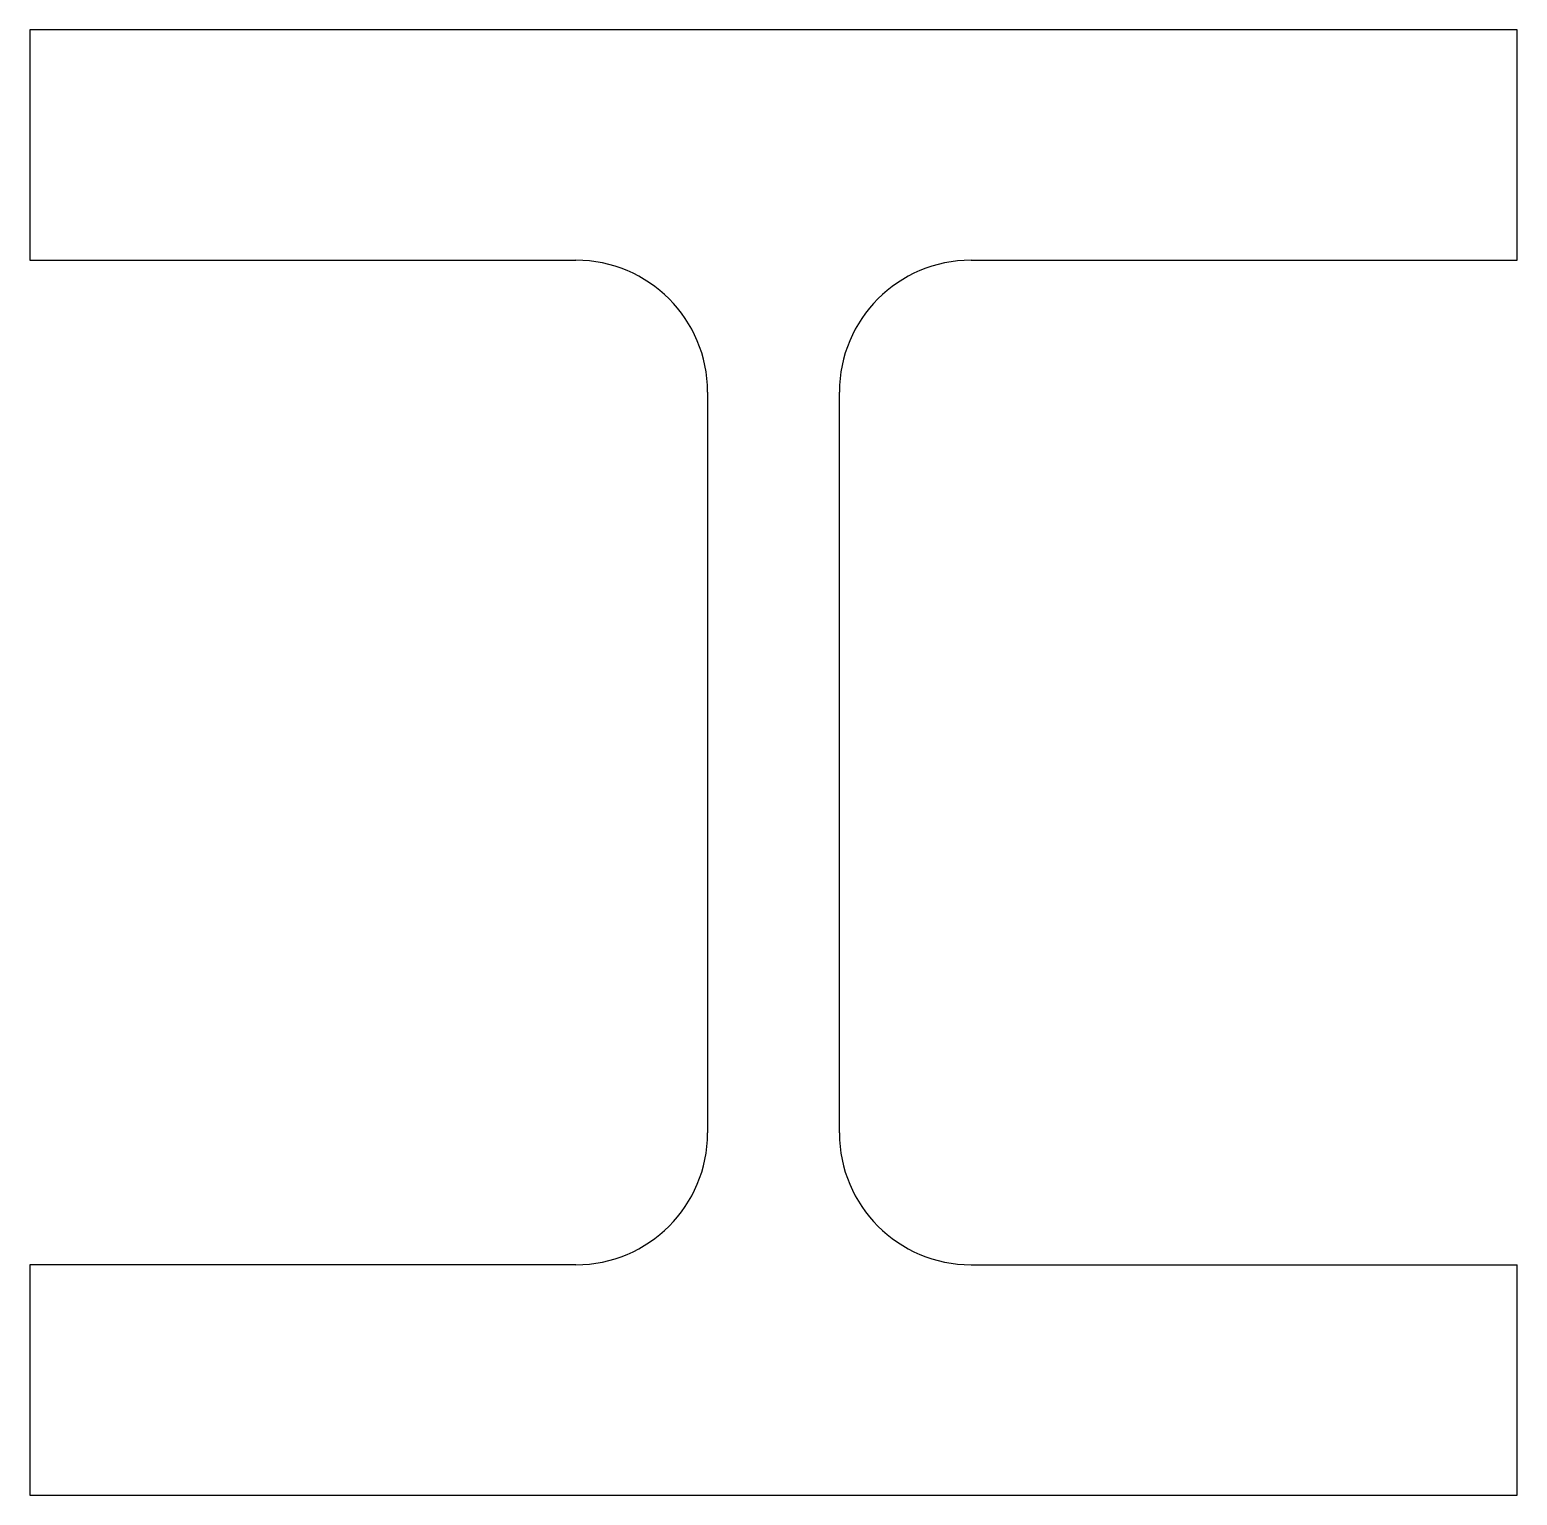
# Model space of a CAD drawing. Extents: x 0 to 271, y 0 to 267.
import ezdxf

# ---------------------------------------------------------------- set-up
doc = ezdxf.new("R2010")
doc.units = 0
doc.layers.get('0').update_dxf_attribs({"linetype": 'CONTINUOUS'})

msp = doc.modelspace()

# ---------------------------------------------------------------- linework, layer by layer
for p, q in [((271, 267), (0, 267)), ((0, 267), (0, 225)), ((271, 225), (271, 267)), ((0, 225), (99.5, 225)), ((171.5, 225), (271, 225)), ((123.5, 201), (123.5, 66)), ((147.5, 66), (147.5, 201)), ((99.5, 42), (0, 42)), ((0, 42), (0, 0)), ((171.5, 42), (271, 42)), ((271, 0), (271, 42)), ((0, 0), (271, 0))]:
    msp.add_line(p, q)
for centre, start, end in [((99.5, 201), 0, 90), ((171.5, 201), 90, 180), ((99.5, 66), 270, 0), ((171.5, 66), 180, 270)]:
    msp.add_arc(centre, 24, start, end)

doc.saveas('drawing.dxf')
